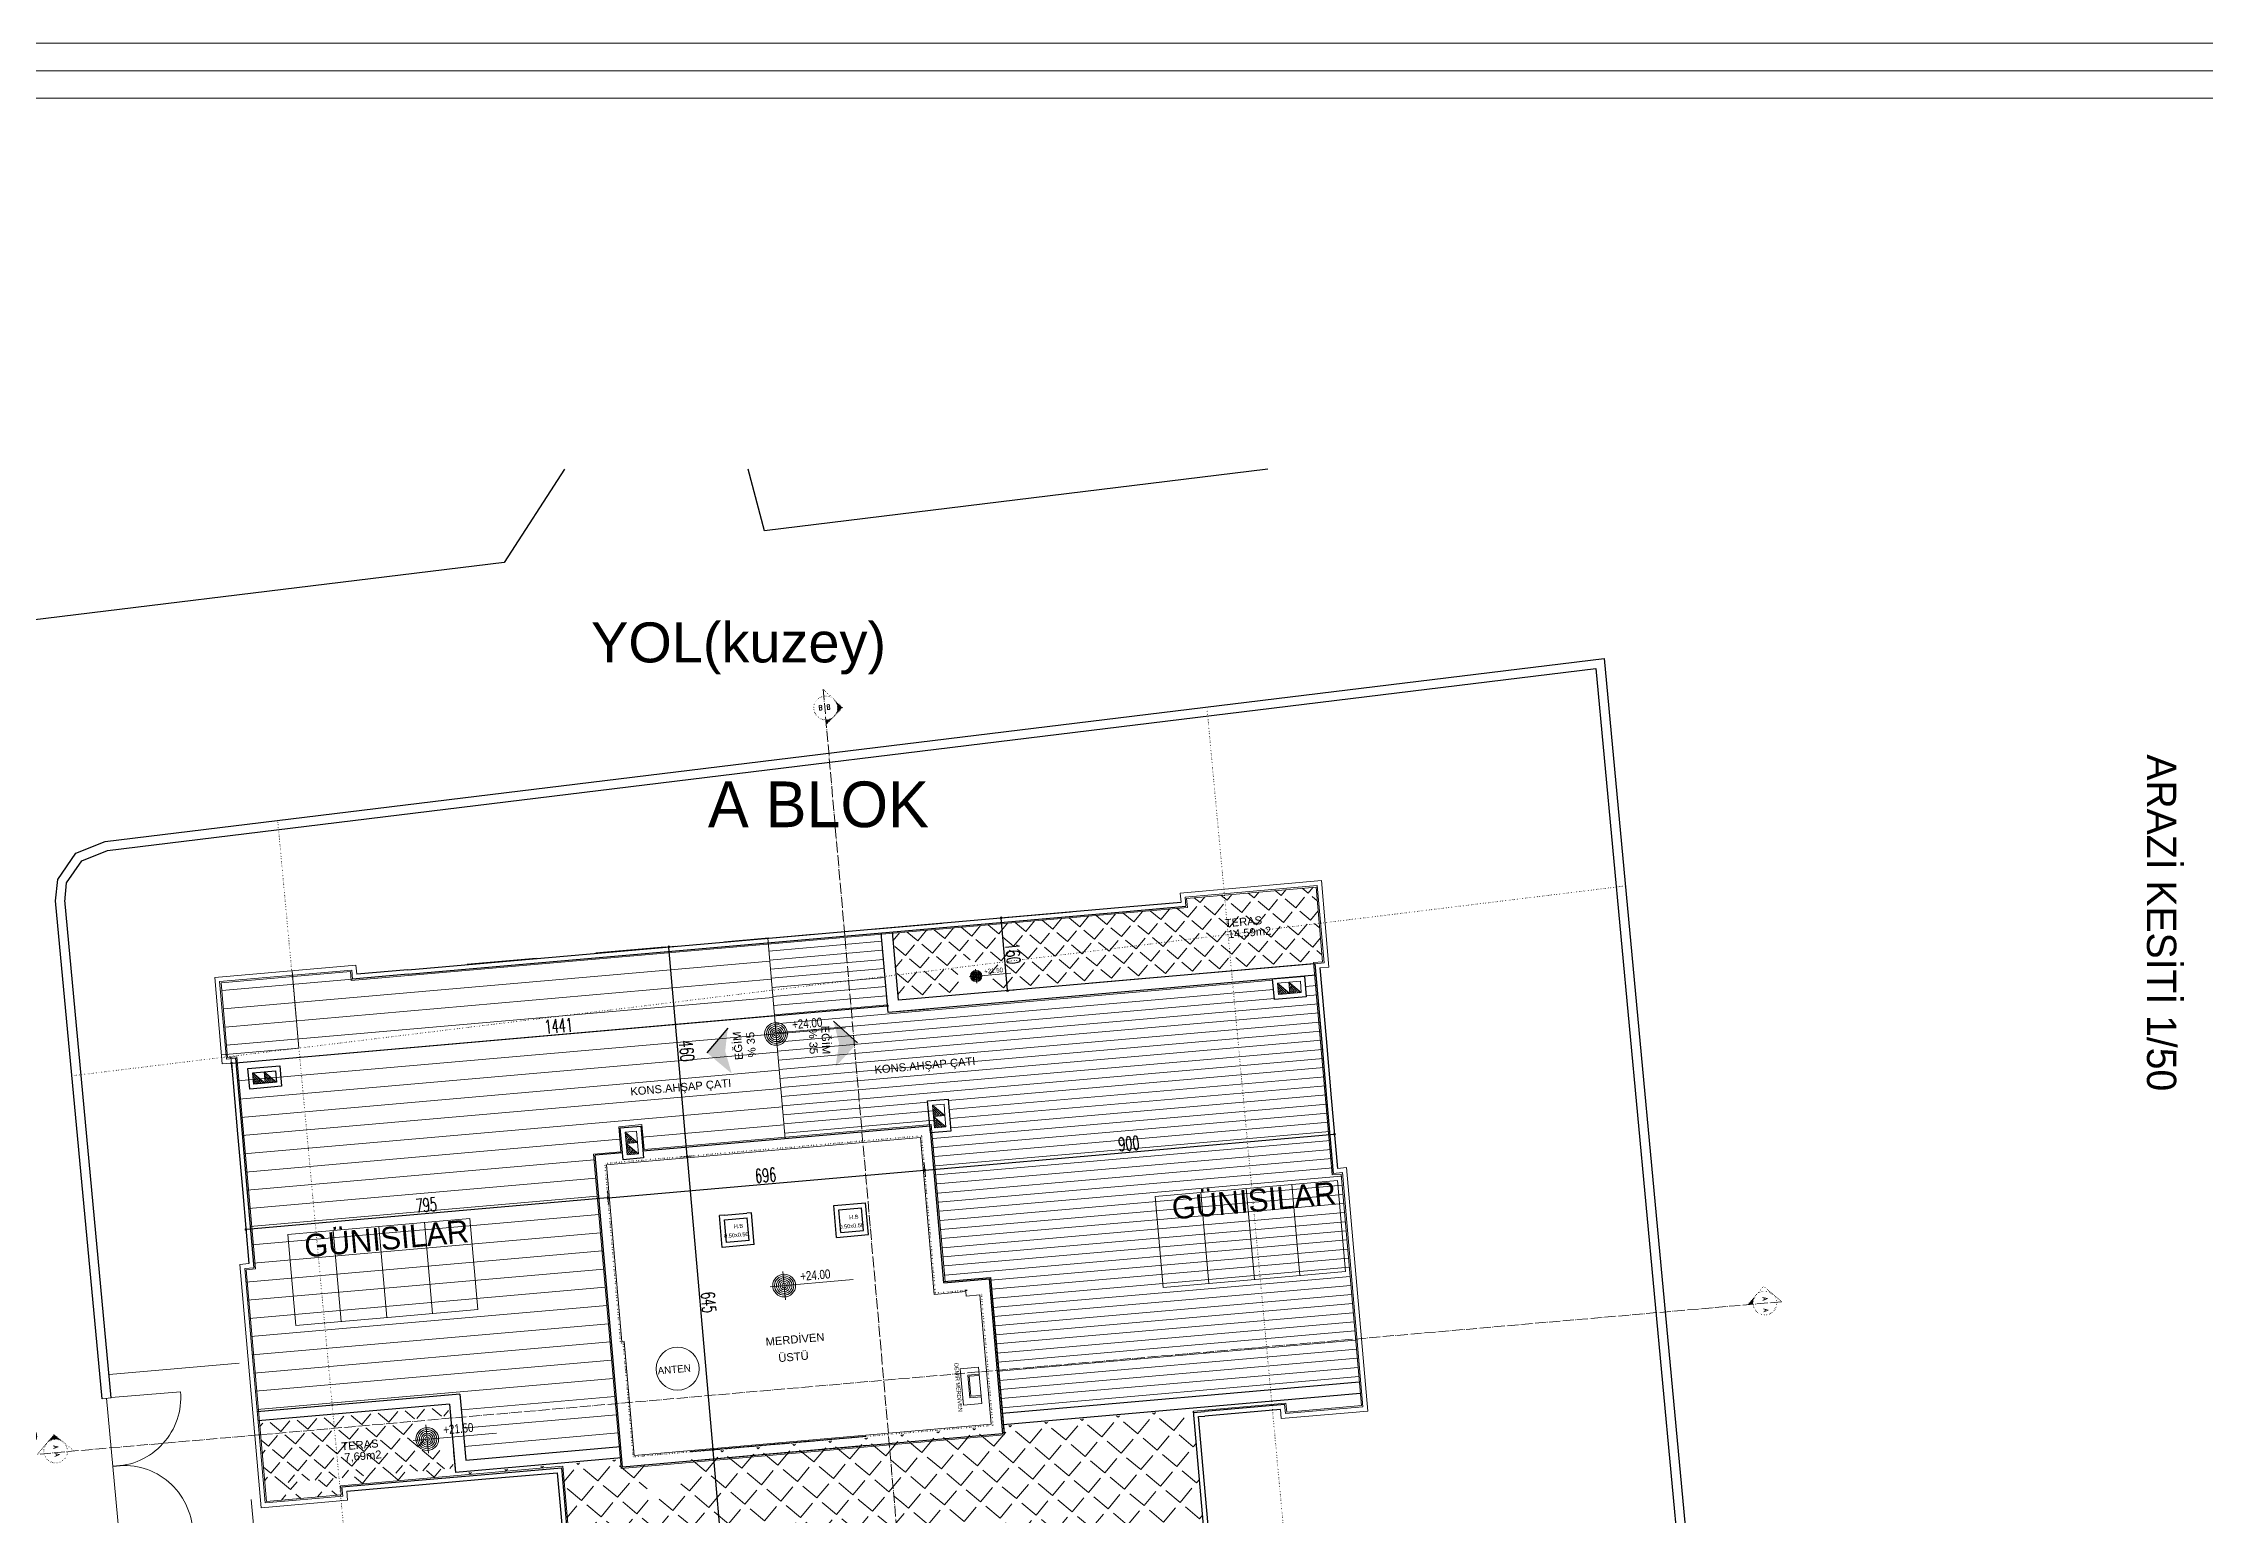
# Model space of a CAD drawing. Header units: millimetres. Extents: x -16104 to 67872, y -88009 to 12107.
# Drawn here: x 1791 to 2974, y 11302 to 12107 of the extents above; entities that cross this region are included whole.
import ezdxf
from ezdxf.enums import TextEntityAlignment as Align

# ---------------------------------------------------------------- set-up
doc = ezdxf.new("R2010")
doc.units = ezdxf.units.MM
doc.linetypes.add('ACAD_ISO04W100', pattern=[30, 24, -3, 0, -3])
doc.linetypes.add('ACAD_ISO07W100', pattern=[3, 0, -3])
doc.layers.get('0').update_dxf_attribs({"color": 241})
for name, color, linetype, lineweight in [('AKS', 1, 'ACAD_ISO07W100', 5), ('baca', 46, 'Continuous', 5), ('balkon', 6, 'Continuous', 5), ('c05', 32, 'Continuous', 13), ('duvar', 123, 'Continuous', 25), ('emsal&kolon', 1, 'Continuous', 5), ('FRAME 050', 6, 'Continuous', 25), ('KOTLAR', 5, 'Continuous', 20), ('merdiven', 4, 'Continuous', 25), ('NOKTA', 232, 'Continuous', 0), ('OLCU', 54, 'Continuous', 13), ('pencere', 5, 'Continuous', 5), ('ROL_CEPHE', 1, 'Continuous', 0), ('SIVA', 30, 'Continuous', 5), ('SıVA', 40, 'Continuous', 9), ('TARAMA', 8, 'Continuous', 15), ('YAZI', 22, 'Continuous', 18), ('ÖLÇÜ', 252, 'Continuous', 20)]:
    doc.layers.add(name, color=color, linetype=linetype, lineweight=lineweight)
doc.layers.add('arsa', color=7, linetype='Continuous', lineweight=5, true_color=0xb3914f)
doc.styles.add('DIM', font='Txttw.shx', dxfattribs={"width": 0.6})
doc.styles.add('DIMENSIONS', font='simplex', dxfattribs={"width": 0.8})
doc.styles.add('İSİM', font='arial.ttf', dxfattribs={"width": 0.7, "height": 50})
doc.styles.add('TSIMPLEX', font='tsimplex', dxfattribs={"width": 0.8})
doc.styles.add('ÖLÇÜ-50', font='comic.ttf', dxfattribs={"height": 12.5})
doc.dimstyles.new('50', dxfattribs={"dimscale": 0, "dimtxt": 30, "dimasz": 1, "dimexe": 0, "dimexo": 2, "dimgap": 4, "dimtad": 1, "dimdec": 0, "dimzin": 0, "dimdsep": 46, "dimtxsty": 'DIM', "dimblk1": 'DOT', "dimblk2": 'DOT', "dimsah": 1, "dimcen": 1.5, "dimdle": 3, "dimse1": 1, "dimse2": 1, "dimclrd": 256, "dimclre": 9, "dimclrt": 256, "dimadec": 0, "dimazin": 0, "dimtfac": 0.24, "dimtdec": 0, "dimtix": 1, "dimtmove": 2, "dimatfit": 3, "dimldrblk": 'DOT', "dimfxl": 0, "dimtolj": 1, "dimtzin": 15, "dimarcsym": 0})
pattern_1 = [(50, (-63239.755, 43736.7), (-4.8643822, 4.0817013), []), (50, (-63235.282, 43737.091), (-4.8643822, 4.0817013), [7.9375, -1.5875, 0, -1.5875])]
pattern_2 = [(50, (-63239.755, 43736.7), (-42.806563, 35.91897), [40.64, -15.24]), (140, (-63239.755, 43736.7), (-35.91897, -42.806563), [40.64, -15.24])]
pattern_3 = [(50, (-63239.755, 43736.7), (-32.104923, 26.93923), [30.48, -11.43]), (140, (-63239.755, 43736.7), (-26.93923, -32.104923), [30.48, -11.43])]

# ---------------------------------------------------------------- blocks, each defined once
blk = doc.blocks.new('Kot')
at = {"layer": 'KOTLAR'}
for p, q in [((-0.155, 0), (0.759, 0)), ((0, 0.155), (0, -0.155))]:
    blk.add_line(p, q, dxfattribs=at)
for radius in [0.125, 0.105, 0.085, 0.065, 0.045, 0.045, 0.025]:
    blk.add_circle((0, 0), radius, dxfattribs=at)
at = {"layer": 'YAZI', "style": 'TSIMPLEX', "width": 0.8}
blk.add_attdef('KOTH', (0.184, 0.035), '', height=0.1, dxfattribs=at)
blk = doc.blocks.new('DOT')
for p, q in [((-2, 0), (0, 0)), ((0, 15), (0, -15)), ((2, 0), (0, 0))]:
    blk.add_line(p, q)
blk.add_circle((0, 0), 2)
blk = doc.blocks.new('*D8366')
at = {"layer": 'Defpoints', "color": 0, "transparency": 16777216}
for p in [(-23065.4, 9256.1), (-23065.4, 9256.1), (-23025.3, 8797.5)]:
    blk.add_point(p, dxfattribs=at)
at = {"layer": 'OLCU', "lineweight": -2, "transparency": 16777216}
blk.add_line((-23025.4, 8798.5), (-23065.3, 9255.1), dxfattribs=at)
for p, rotation in [((-23065.4, 9256.1), 95.00000000002879), ((-23025.3, 8797.5), 275.0000000000288)]:
    blk.add_blockref('DOT', p, dxfattribs=dict(at, rotation=rotation))
at = {"layer": 'OLCU', "transparency": 16777216, "insert": (-23026.4, 9028.5), "char_height": 30, "attachment_point": 5, "rotation": 275, "style": 'DIM'}
blk.add_mtext('\\A1;460', dxfattribs=at)
blk = doc.blocks.new('*D8367')
at = {"layer": 'Defpoints', "color": 0, "transparency": 16777216}
for p in [(-23198.5, 8707.1), (-23990.4, 8637.8), (-23990.4, 8637.8)]:
    blk.add_point(p, dxfattribs=at)
at = {"layer": 'OLCU', "lineweight": -2, "transparency": 16777216}
blk.add_line((-23199.5, 8707), (-23989.5, 8637.8), dxfattribs=at)
for p, rotation in [((-23198.5, 8707.1), 5.000000000076161), ((-23990.4, 8637.8), 185.0000000000762)]:
    blk.add_blockref('DOT', p, dxfattribs=dict(at, rotation=rotation))
at = {"layer": 'OLCU', "transparency": 16777216, "insert": (-23596.1, 8691.3), "char_height": 30, "attachment_point": 5, "rotation": 5, "style": 'DIM'}
blk.add_mtext('\\A1;795', dxfattribs=at)
blk = doc.blocks.new('*D8368')
at = {"layer": 'Defpoints', "color": 0, "transparency": 16777216}
for p in [(-21609.5, 8846.1), (-21609.5, 8846.1), (-22505.6, 8767.7)]:
    blk.add_point(p, dxfattribs=at)
at = {"layer": 'OLCU', "lineweight": -2, "transparency": 16777216}
blk.add_line((-22504.6, 8767.8), (-21610.5, 8846), dxfattribs=at)
for p, rotation in [((-21609.5, 8846.1), 5.000000000076187), ((-22505.6, 8767.7), 185.0000000000762)]:
    blk.add_blockref('DOT', p, dxfattribs=dict(at, rotation=rotation))
at = {"layer": 'OLCU', "transparency": 16777216, "insert": (-22059.2, 8825.8), "char_height": 30, "attachment_point": 5, "rotation": 5, "style": 'DIM'}
blk.add_mtext('\\A1;900', dxfattribs=at)
blk = doc.blocks.new('*D8369')
at = {"layer": 'Defpoints', "color": 0, "transparency": 16777216}
for p in [(-22969.1, 8155.3), (-22878.1, 7114.8), (-22878.1, 7114.8)]:
    blk.add_point(p, dxfattribs=at)
at = {"layer": 'OLCU', "lineweight": -2, "transparency": 16777216}
blk.add_line((-22969, 8154.3), (-22878.1, 7115.8), dxfattribs=at)
for p, rotation in [((-22969.1, 8155.3), 95.00000000002879), ((-22878.1, 7114.8), 275.0000000000288)]:
    blk.add_blockref('DOT', p, dxfattribs=dict(at, rotation=rotation))
at = {"layer": 'OLCU', "transparency": 16777216, "insert": (-22904.7, 7636.7), "char_height": 30, "attachment_point": 5, "rotation": 275, "style": 'DIM'}
blk.add_mtext('\\A1;1045', dxfattribs=at)
blk = doc.blocks.new('*D8370')
at = {"layer": 'Defpoints', "color": 0, "transparency": 16777216}
for p in [(-22587.3, 9127.3), (-22587.3, 9127.3), (-24022.3, 9001.7)]:
    blk.add_point(p, dxfattribs=at)
at = {"layer": 'OLCU', "lineweight": -2, "transparency": 16777216}
blk.add_line((-24021.3, 9001.8), (-22588.3, 9127.2), dxfattribs=at)
for p, rotation in [((-22587.3, 9127.3), 5.000000000076187), ((-24022.3, 9001.7), 185.0000000000762)]:
    blk.add_blockref('DOT', p, dxfattribs=dict(at, rotation=rotation))
at = {"layer": 'OLCU', "transparency": 16777216, "insert": (-23306.4, 9083.4), "char_height": 30, "attachment_point": 5, "rotation": 5, "style": 'DIM'}
blk.add_mtext('\\A1;1441', dxfattribs=at)
blk = doc.blocks.new('*D8371')
at = {"layer": 'Defpoints', "color": 0, "transparency": 16777216}
for p in [(-22338.6, 9319.7), (-22338.6, 9319.7), (-22449.3, 9149.4)]:
    blk.add_point(p, dxfattribs=at)
at = {"layer": 'OLCU', "lineweight": -2, "transparency": 16777216}
blk.add_line((-22324.7, 9161.3), (-22338.5, 9318.7), dxfattribs=at)
for p, rotation in [((-22338.6, 9319.7), 95.00000000002879), ((-22324.7, 9160.3), 275.0000000000288)]:
    blk.add_blockref('DOT', p, dxfattribs=dict(at, rotation=rotation))
at = {"layer": 'OLCU', "transparency": 16777216, "insert": (-22312.7, 9241.7), "char_height": 30, "attachment_point": 5, "rotation": 275, "style": 'DIM'}
blk.add_mtext('\\A1;160', dxfattribs=at)
blk = doc.blocks.new('*D8372')
at = {"layer": 'Defpoints', "color": 0, "transparency": 16777216}
for p in [(-22505.6, 8767.7), (-22505.6, 8767.7), (-23198.5, 8707.1)]:
    blk.add_point(p, dxfattribs=at)
at = {"layer": 'OLCU', "lineweight": -2, "transparency": 16777216}
blk.add_line((-23197.5, 8707.1), (-22506.6, 8767.6), dxfattribs=at)
for p, rotation in [((-22505.6, 8767.7), 5.000000000076187), ((-23198.5, 8707.1), 185.0000000000762)]:
    blk.add_blockref('DOT', p, dxfattribs=dict(at, rotation=rotation))
at = {"layer": 'OLCU', "transparency": 16777216, "insert": (-22853.7, 8756.3), "char_height": 30, "attachment_point": 5, "rotation": 5, "style": 'DIM'}
blk.add_mtext('\\A1;696', dxfattribs=at)
blk = doc.blocks.new('*D8373')
at = {"layer": 'Defpoints', "color": 0, "transparency": 16777216}
for p in [(-23025.3, 8797.5), (-22969.1, 8155.3), (-22969.1, 8155.3)]:
    blk.add_point(p, dxfattribs=at)
at = {"layer": 'OLCU', "lineweight": -2, "transparency": 16777216}
blk.add_line((-23025.2, 8796.5), (-22969.2, 8156.3), dxfattribs=at)
for p, rotation in [((-23025.3, 8797.5), 95.00000000002879), ((-22969.1, 8155.3), 275.0000000000288)]:
    blk.add_blockref('DOT', p, dxfattribs=dict(at, rotation=rotation))
at = {"layer": 'OLCU', "transparency": 16777216, "insert": (-22978.3, 8478.1), "char_height": 30, "attachment_point": 5, "rotation": 275, "style": 'DIM'}
blk.add_mtext('\\A1;645', dxfattribs=at)
blk = doc.blocks.new('tyl')
at = {"layer": 'AKS'}
for points in [[(-22703.7, 9761.1), (-22685.8, 9779.9), (-22704.5, 9797.7, -0.198912), (-22696.5, 9779.6, -0.198912)], [(-22703.7, 9761.1), (-22685.8, 9779.9), (-22704.5, 9797.7, -0.198912), (-22696.5, 9779.6, -0.198912)], [(-22721.5, 9742.3), (-22703.7, 9761.1, -0.198912), (-22721.8, 9753.1)], [(-22721.5, 9742.3), (-22703.7, 9761.1, -0.198912), (-22721.8, 9753.1)], [(-20704.5, 8473.8), (-20687.7, 8493.5, 0.198912), (-20693.8, 8474.6)], [(-20704.5, 8473.8), (-20687.7, 8493.5, 0.198912), (-20693.8, 8474.6)], [(-24390.1, 8172.5), (-24409.9, 8189.2), (-24426.6, 8169.3, -0.198912), (-24409, 8178.5, -0.198912)], [(-24390.1, 8172.5), (-24409.9, 8189.2), (-24426.6, 8169.3, -0.198912), (-24409, 8178.5, -0.198912)]]:
    blk.add_hatch(color=1, dxfattribs=at).paths.add_polyline_path(points)
at = {"layer": 'FRAME 050'}
h = blk.add_hatch(dxfattribs=at)
h.set_pattern_fill('ANGLE', color=256, scale=0.1, angle=83.5421, style=0)
h.set_pattern_definition([(272.390295, (-27218.43095, 2348.5021), (-0.69789224, -0.02913193), [0.508, -0.1905]), (182.390295, (-27218.43095, 2348.5021), (-0.02913193, 0.69789224), [0.508, -0.1905])])
h.paths.add_polyline_path([(-22705, 9093.9), (-22653, 9046), (-22692.9, 9044.3)])
h.paths.add_polyline_path([(-22692.9, 9044.3), (-22653, 9046), (-22700.9, 8994)])
h = blk.add_hatch(dxfattribs=at)
h.set_pattern_fill('ANGLE', color=256, scale=0.1, angle=95, style=0)
h.set_pattern_definition([(275, (-17592.97995, 2969.7519), (0.695841997, 0.060878286), [0.508, -0.1905]), (5, (-17592.97995, 2969.7519), (-0.060878286, 0.695841997), [0.508, -0.1905])])
h.paths.add_polyline_path([(-22936.5, 9078.5), (-22982, 9024.4), (-22942.1, 9027.9)])
h.paths.add_polyline_path([(-22942.1, 9027.9), (-22982, 9024.4), (-22927.8, 8978.9)])
at = {"layer": 'ÖLÇÜ'}
h = blk.add_hatch(dxfattribs=at)
h.set_pattern_fill('ANGLE,_O', color=256, scale=6, angle=50)
h.set_pattern_definition(pattern_3)
h.paths.add_polyline_path([(-22462.1, 9295.8), (-22449.3, 9149.4), (-22429.3, 9151.2), (-22436.2, 9230.8, -0.414214), (-22349.6, 9158.1), (-22269.9, 9165.1), (-22140.4, 9176.4), (-21655.2, 9218.9), (-21655.5, 9221.9), (-21635.5, 9223.6), (-21649.8, 9387), (-21932.8, 9362.2), (-21931, 9342.3)])
h.paths.add_polyline_path([(-22462.1, 9295.8), (-22576.1, 9285.9), (-22563.2, 9139.4), (-22499, 9145.1), (-22449.3, 9149.4)])
h.paths.add_polyline_path([(-22131.3, 9269), (-22070.2, 9274.3), (-22066.3, 9229.5), (-22127.4, 9224.1)], flags=24)
h.paths.add_polyline_path([(-22163.7, 9139.7), (-22167.6, 9183.7), (-22122.8, 9187.6), (-22118.9, 9143.6)], flags=9)
h.paths.add_polyline_path([(-22017.2, 9152.5), (-22021.1, 9196.5), (-21976.2, 9200.4), (-21972.4, 9156.4)], flags=9)
h.paths.add_polyline_path([(-21848, 9296.6), (-21748.5, 9305.3), (-21745.9, 9275.7), (-21845.4, 9267)], flags=24)
h.paths.add_polyline_path([(-21852.7, 9320.9), (-21764.7, 9328.7), (-21762.3, 9301.9), (-21850.4, 9294.2)], flags=24)
h.paths.add_polyline_path([(-22520.8, 9145.1), (-22441.1, 9153.6), (-22443, 9171.3), (-22522.7, 9162.7)], flags=9)
h.paths.add_polyline_path([(-22262.3, 9167), (-22172.3, 9176.7), (-22174.2, 9194.3), (-22264.2, 9184.6)], flags=24)
h.paths.add_polyline_path([(-22605.6, 9227.5), (-22561.7, 9231.3), (-22557.8, 9186.5), (-22601.7, 9182.6)], flags=9)
h.paths.add_polyline_path([(-22544.8, 9192.3), (-22549.8, 9249.9), (-22505, 9253.9), (-22500, 9196.2)], flags=24)
h.paths.add_polyline_path([(-22537.3, 9107), (-22541.2, 9151), (-22496.3, 9154.9), (-22492.5, 9110.9)], flags=9)
h = blk.add_hatch(dxfattribs=at)
h.set_pattern_fill('ANSI35,_O', color=256, angle=5)
h.set_pattern_definition(pattern_1)
h.paths.add_polyline_path([(-21733.8, 9176.9), (-21731.7, 9152), (-21706.8, 9154.1)])
h.paths.add_polyline_path([(-21708.9, 9179), (-21706.8, 9154.1), (-21681.9, 9156.3)])
h = blk.add_hatch(dxfattribs=at)
h.set_pattern_fill('ANSI35,_O', color=256, angle=5)
h.set_pattern_definition(pattern_1)
h.paths.add_polyline_path([(-23975.3, 8980.8), (-23973.1, 8955.9), (-23948.2, 8958)])
h.paths.add_polyline_path([(-23950.4, 8982.9), (-23948.2, 8958), (-23923.3, 8960.2)])
h = blk.add_hatch(dxfattribs=at)
h.set_pattern_fill('ANSI35,_O', color=256, angle=5)
h.set_pattern_definition(pattern_1)
h.paths.add_polyline_path([(-22488.4, 8909.8), (-22486.3, 8884.9), (-22461.4, 8887)])
h.paths.add_polyline_path([(-22486.3, 8884.9), (-22484.1, 8860), (-22459.2, 8862.1)])
h = blk.add_hatch(dxfattribs=at)
h.set_pattern_fill('ANSI35,_O', color=256, angle=5)
h.set_pattern_definition(pattern_1)
h.paths.add_polyline_path([(-23160.9, 8850.9), (-23158.7, 8826), (-23133.8, 8828.2)])
h = blk.add_hatch(dxfattribs=at)
h.set_pattern_fill('ANSI35,_O', color=256, angle=5)
h.set_pattern_definition(pattern_1)
h.paths.add_polyline_path([(-23158.7, 8826), (-23156.5, 8801.1), (-23131.6, 8803.3)])
h = blk.add_hatch(dxfattribs=at)
h.set_pattern_fill('ANGLE,_O', color=256, scale=6, angle=50)
h.set_pattern_definition(pattern_3)
h.paths.add_polyline_path([(-23548.4, 8255.2), (-23960.8, 8219.1), (-23956.4, 8168.6), (-23616.5, 8198.4, -0.081875), (-23623, 8223.6), (-23546.2, 8230.3)])
h.paths.add_polyline_path([(-23539.3, 8150.7, -0.311122), (-23616.5, 8198.4), (-23956.4, 8168.6), (-23948.6, 8079.7), (-23536.2, 8115.7)])
h.paths.add_polyline_path([(-23859.7, 8215.9), (-23863.5, 8259.8), (-23818.7, 8263.7), (-23814.9, 8219.8)], flags=9)
h.paths.add_polyline_path([(-23849.9, 8104.4), (-23855, 8162.1), (-23810.1, 8166), (-23805.1, 8108.3)], flags=24)
h.paths.add_polyline_path([(-23780.7, 8151.7), (-23693.2, 8159.4), (-23690.6, 8129.7), (-23778.2, 8122)], flags=24)
h.paths.add_polyline_path([(-23785.5, 8176), (-23697.4, 8183.7), (-23695, 8157), (-23783.1, 8149.3)], flags=24)
h = blk.add_hatch(dxfattribs=at)
h.set_pattern_fill('ANGLE,_O', color=256, scale=8, angle=50)
h.set_pattern_definition(pattern_2)
h.paths.add_polyline_path([(-21916.8, 8227.3), (-21966.6, 8222.9), (-21968.1, 8239.9), (-22366.6, 8205), (-22277, 7180.4), (-22222.1, 7185.2), (-22220.4, 7165.3), (-22091.9, 7176.5), (-22114, 7429.6), (-22133.9, 7427.8), (-22179.5, 7949.2), (-22176.6, 7949.4), (-21894.6, 7974.1)])
h.paths.add_polyline_path([(-23133.7, 8137.9), (-23535.1, 8102.8), (-23536.2, 8115.7), (-23948.6, 8079.7), (-23945.4, 8042.8), (-23782, 8057.1), (-23783.8, 8077), (-23297.6, 8119.5), (-23220.9, 7242.4), (-23240.8, 7240.6), (-23226.5, 7077.3), (-23063.2, 7091.6), (-23064.9, 7111.5), (-23044, 7113.3)])
h.paths.add_polyline_path([(-22840.2, 8163.6), (-23019.1, 8147.9, -0.405453), (-23110.2, 8042.6), (-23118.7, 8139.2), (-23133.7, 8137.9), (-23044, 7113.3), (-22750.6, 7139)])
h.paths.add_polyline_path([(-22366.6, 8205), (-22564.9, 8187.7), (-22475.2, 7163.1), (-22277, 7180.4)])
h.paths.add_polyline_path([(-22659.9, 8179.3), (-22840.2, 8163.6), (-22750.6, 7139), (-22570.3, 7154.8)])
h.paths.add_polyline_path([(-22681.4, 7237.4), (-22636.6, 7241.3), (-22630.5, 7171.6), (-22675.3, 7167.7)], flags=16)
h.paths.add_polyline_path([(-22670.6, 7228.3), (-22645.7, 7230.5), (-22643.5, 7205.6), (-22641.3, 7180.7), (-22666.2, 7178.5), (-22668.4, 7203.4)], flags=0)
h.paths.add_polyline_path([(-22785.2, 7734.7), (-22789.1, 7779.6), (-22719.3, 7785.7), (-22715.4, 7740.8)], flags=16)
h.paths.add_polyline_path([(-22776.1, 7745.6), (-22778.2, 7770.5), (-22753.3, 7772.7), (-22728.4, 7774.8), (-22726.3, 7749.9), (-22751.2, 7747.8)], flags=0)
h.paths.add_polyline_path([(-22078.7, 8217.3), (-22017.6, 8222.7), (-22013.7, 8177.9), (-22074.8, 8172.5)], flags=24)
h.paths.add_polyline_path([(-22069.3, 8060.2), (-22074.7, 8122.1), (-22029.9, 8126), (-22024.5, 8064.1)], flags=24)
h.paths.add_polyline_path([(-22316, 8193.3), (-22226, 8203), (-22227.9, 8220.6), (-22317.9, 8211)], flags=9)
h.paths.add_polyline_path([(-23252.4, 8111.4), (-23162.4, 8121), (-23164.3, 8138.7), (-23254.3, 8129)], flags=24)
h.paths.add_polyline_path([(-23140.4, 8128.2), (-23144.3, 8172.2), (-23099.4, 8176.1), (-23095.6, 8132.1)], flags=9)
h.paths.add_polyline_path([(-23009.4, 8139.7), (-23013.2, 8183.6), (-22968.4, 8187.6), (-22964.6, 8143.6)], flags=9)
h.paths.add_polyline_path([(-22961.7, 7594.1), (-22968.2, 7668.8), (-22923.4, 7672.7), (-22916.8, 7598)], flags=24)
h.paths.add_polyline_path([(-22456.9, 8187.2), (-22460.8, 8231.2), (-22415.9, 8235.1), (-22412.1, 8191.1)], flags=9)
h.paths.add_polyline_path([(-22785.1, 8155.5), (-22713.8, 8161.8), (-22709.9, 8116.9), (-22781.2, 8110.7)], flags=24)
h.paths.add_polyline_path([(-22761.5, 7642), (-22648.4, 7651.8), (-22645.8, 7622.2), (-22758.9, 7612.3)], flags=24)
h.paths.add_polyline_path([(-22766.2, 7666.3), (-22678.1, 7674), (-22675.8, 7647.2), (-22763.9, 7639.5)], flags=24)
h = blk.add_hatch(dxfattribs=at)
h.set_pattern_fill('ANGLE,_O', color=256, scale=8, angle=50)
h.set_pattern_definition(pattern_2)
h.paths.add_polyline_path([(-22564.9, 8187.7), (-22659.9, 8179.3), (-22570.3, 7154.8), (-22475.2, 7163.1)])
at = {"layer": 'AKS', "color": 1, "linetype": 'ACAD_ISO04W100'}
for p, q in [((-22727.7, 9820), (-22488.6, 7086.6)), ((-20631.4, 8479.6), (-24446, 8145.9))]:
    blk.add_line(p, q, dxfattribs=at)
at = {"layer": 'AKS', "color": 1, "linetype": 'ACAD_ISO07W100'}
for p, q in [((-22685.8, 9779.9), (-22727.7, 9820)), ((-20670.9, 8513.2), (-20704.5, 8473.8)), ((-20631.4, 8479.6), (-20670.9, 8513.2)), ((-24446, 8145.9), (-24409.9, 8189.2)), ((-24367, 8153.2), (-24406.7, 8186.5))]:
    blk.add_line(p, q, dxfattribs=at)
at = {"layer": 'AKS', "color": 1}
for p, q in [((-22721.5, 9742.3), (-22685.8, 9779.9)), ((-22685.8, 9779.9), (-22721.5, 9742.3)), ((-22721.5, 9742.3), (-22685.8, 9779.9)), ((-22685.8, 9779.9), (-22721.5, 9742.3))]:
    blk.add_line(p, q, dxfattribs=at)
at = {"layer": 'AKS', "color": 1, "linetype": 'ACAD_ISO07W100'}
for centre in [(-22722.4, 9779), (-20668, 8476.7), (-24406.7, 8152.7)]:
    blk.add_circle(centre, 25.9, dxfattribs=at)
at = {"layer": 'baca'}
for points in [[(-21733.8, 9176.9), (-21708.9, 9179), (-21706.8, 9154.1), (-21731.7, 9152), (-21733.8, 9176.9), (-21706.8, 9154.1)], [(-21708.9, 9179), (-21684, 9181.2), (-21681.9, 9156.3), (-21706.8, 9154.1), (-21708.9, 9179), (-21681.9, 9156.3)], [(-23975.3, 8980.8), (-23950.4, 8982.9), (-23948.2, 8958), (-23973.1, 8955.9), (-23975.3, 8980.8), (-23948.2, 8958)], [(-23950.4, 8982.9), (-23925.5, 8985.1), (-23923.3, 8960.2), (-23948.2, 8958), (-23950.4, 8982.9), (-23923.3, 8960.2)], [(-22488.4, 8909.8), (-22463.5, 8911.9), (-22461.4, 8887), (-22486.3, 8884.9), (-22488.4, 8909.8), (-22461.4, 8887)], [(-23160.9, 8850.9), (-23136, 8853.1), (-23133.8, 8828.2), (-23158.7, 8826), (-23160.9, 8850.9), (-23133.8, 8828.2)], [(-22486.3, 8884.9), (-22461.4, 8887), (-22459.2, 8862.1), (-22484.1, 8860), (-22486.3, 8884.9), (-22459.2, 8862.1)], [(-23158.7, 8826), (-23133.8, 8828.2), (-23131.6, 8803.3), (-23156.5, 8801.1), (-23158.7, 8826), (-23131.6, 8803.3)]]:
    blk.add_lwpolyline(points, dxfattribs=at)
at = {"layer": 'balkon'}
for p, q in [((-21946.8, 9374), (-21638, 9401.1)), ((-21945.1, 9354.1), (-21946.8, 9374)), ((-21936, 9365), (-21647.1, 9390.2)), ((-21632.3, 9220.9), (-21647.1, 9390.2)), ((-21621.5, 9211.8), (-21638, 9401.1)), ((-21934.3, 9345), (-21936, 9365)), ((-23750, 9216.3), (-24058.8, 9189.3)), ((-24042.2, 9000), (-24058.8, 9189.3)), ((-23759, 9205.5), (-24047.9, 9180.2)), ((-24033.1, 9010.8), (-24047.9, 9180.2)), ((-23874.6, 9034.7), (-23889.4, 9204.1)), ((-23757.3, 9185.5), (-23759, 9205.5)), ((-23748.2, 9196.4), (-23750, 9216.3)), ((-21652.2, 9219.1), (-21632.3, 9220.9)), ((-21641.4, 9210), (-21621.5, 9211.8)), ((-23874.6, 9034.7), (-24044, 9019.9)), ((-24022.3, 9001.7), (-24042.2, 9000)), ((-24013.2, 9012.6), (-24033.1, 9010.8)), ((-21612.1, 8760.6), (-21592.2, 8762.3)), ((-21603, 8771.4), (-21583.1, 8773.1)), ((-21592.2, 8762.3), (-21547.3, 8249.6)), ((-21583.1, 8773.1), (-21536.5, 8240.5)), ((-23983.9, 8563.1), (-24003.8, 8561.4)), ((-24003.8, 8561.4), (-23957.2, 8028.7)), ((-23973.1, 8554), (-23993, 8552.3)), ((-23993, 8552.3), (-23948.2, 8039.5)), ((-21727.5, 8243.9), (-21725.8, 8223.9)), ((-21725.8, 8223.9), (-21536.5, 8240.5)), ((-21718.4, 8254.7), (-21716.7, 8234.8)), ((-21716.7, 8234.8), (-21547.3, 8249.6)), ((-23768, 8045.3), (-23957.2, 8028.7)), ((-23778.8, 8054.4), (-23948.2, 8039.5)), ((-23780.5, 8074.3), (-23778.8, 8054.4)), ((-23769.7, 8065.2), (-23768, 8045.3))]:
    blk.add_line(p, q, dxfattribs=at)
at = {"layer": 'duvar'}
for p, q in [((-24298, 9486.7), (-21019.6, 9887.6)), ((-21019.6, 9887.6), (-20170.3, 779.1)), ((-24293, 9467.2), (-21037.6, 9865.2)), ((-21037.6, 9865.2), (-20192.1, 797.5)), ((-24402, 9403.3), (-24362.7, 9460.9)), ((-24402, 9403.3), (-24362.7, 9460.9)), ((-24362.7, 9460.9), (-24298, 9486.7)), ((-24362.7, 9460.9), (-24298, 9486.7)), ((-24349.6, 9444.6), (-24293, 9467.2)), ((-24382.6, 9396.2), (-24349.6, 9444.6)), ((-24406.8, 9356.7), (-24402, 9403.3)), ((-24386.9, 9354.6), (-24382.6, 9396.2)), ((-24305.2, 8267.5), (-24406.8, 9356.7)), ((-24285.3, 8269.4), (-24386.9, 9358.5)), ((-23636.1, 9206.2), (-22057.2, 9344.3)), ((-23635.3, 9196.2), (-22056.3, 9334.4)), ((-23635.3, 9196.2), (-22056.3, 9334.4)), ((-22338.6, 9319.7), (-22186.7, 9333)), ((-22057.2, 9344.3), (-21945.1, 9354.1)), ((-22056.3, 9334.4), (-21934.3, 9345)), ((-22846.7, 9275.2), (-22943.8, 9266.7)), ((-22846.7, 9275.2), (-22749.5, 9283.7)), ((-22620, 9295.1), (-22468.1, 9308.4)), ((-22586, 9112.3), (-22601.2, 9286.7)), ((-22563.2, 9139.4), (-22576.3, 9288.9)), ((-23354.7, 9230.8), (-23506.6, 9217.5)), ((-23073.3, 9255.4), (-23225.2, 9242.1)), ((-23635.3, 9196.2), (-23757.3, 9185.5)), ((-23636.1, 9206.2), (-23748.2, 9196.4)), ((-21655.2, 9218.9), (-22563.2, 9139.4)), ((-21650, 9194.2), (-22561.1, 9114.5)), ((-21652.2, 9219.1), (-22140.4, 9176.4)), ((-21652.2, 9219.1), (-21637.8, 9054.6)), ((-21641.4, 9210), (-21627.9, 9055.5)), ((-22496.8, 9120.1), (-22586, 9112.3)), ((-21637.8, 9054.6), (-21626.5, 8925.1)), ((-21627.9, 9055.5), (-21616.5, 8926)), ((-24022.3, 9001.7), (-24008.8, 8847.2)), ((-24013.2, 9012.6), (-23998.8, 8848)), ((-21626.5, 8925.1), (-21612.1, 8760.6)), ((-21616.5, 8926), (-21603, 8771.4)), ((-24008.8, 8847.2), (-23997.4, 8717.7)), ((-23998.8, 8848), (-23987.5, 8718.5)), ((-22494, 8864.1), (-23122.1, 8809.2)), ((-22463.9, 8520.7), (-22494, 8864.1)), ((-23166.9, 8805.2), (-23226.7, 8800)), ((-23167, 8117.9), (-23226.7, 8800)), ((-23997.4, 8717.7), (-23983.9, 8563.1)), ((-23987.5, 8718.5), (-23973.1, 8554)), ((-22944.7, 8669.1), (-22954.7, 8668.2)), ((-22948.6, 8598.5), (-22954.7, 8668.2)), ((-22944.7, 8669.1), (-22894.9, 8673.4)), ((-22943.8, 8659.1), (-22894, 8663.5)), ((-22939.5, 8609.3), (-22943.8, 8659.1)), ((-22884.9, 8674.3), (-22894.9, 8673.4)), ((-22889.7, 8613.7), (-22894, 8663.5)), ((-22878.8, 8604.6), (-22884.9, 8674.3)), ((-22704.6, 8690.1), (-22634.9, 8696.2)), ((-22698.5, 8620.4), (-22704.6, 8690.1)), ((-22693.8, 8681), (-22644, 8685.4)), ((-22689.4, 8631.2), (-22693.8, 8681)), ((-22639.6, 8635.5), (-22644, 8685.4)), ((-22628.8, 8626.5), (-22634.9, 8696.2)), ((-22889.7, 8613.7), (-22939.5, 8609.3)), ((-22698.5, 8620.4), (-22628.8, 8626.5)), ((-22689.4, 8631.2), (-22639.6, 8635.5)), ((-22878.8, 8604.6), (-22948.6, 8598.5)), ((-22464.2, 8523.7), (-22362.1, 8532.7)), ((-22463.9, 8520.7), (-22364.8, 8529.4)), ((-22364.8, 8529.4), (-22335.2, 8190.7)), ((-22362.1, 8532.7), (-22332.2, 8191)), ((-22417.9, 8504.7), (-22412.9, 8505.1)), ((-22336.1, 8235.8), (-21555.1, 8304.1)), ((-22333.9, 8210.9), (-21552.9, 8279.2)), ((-21894.6, 7974.1), (-21917.9, 8240.3)), ((-21917.7, 8237.3), (-21893.7, 8239.4)), ((-21718.4, 8254.7), (-21893.7, 8239.4)), ((-21727.5, 8243.9), (-21892.9, 8229.4)), ((-22633.8, 8184.6), (-23019.3, 8150.9)), ((-22335.2, 8190.7), (-23017.6, 8131)), ((-22633.8, 8184.6), (-22673.6, 8181.2)), ((-21906.8, 8228.2), (-21892.9, 8229.4)), ((-21883.8, 7965), (-21906.8, 8228.2)), ((-22746.6, 8154.7), (-23167, 8117.9)), ((-22632.1, 8164.7), (-23017.6, 8131)), ((-23780.5, 8074.3), (-23605.2, 8089.6)), ((-23605.2, 8089.6), (-23475.7, 8101)), ((-23604.3, 8079.7), (-23474.8, 8091)), ((-23475.7, 8101), (-23300.4, 8116.3)), ((-23474.8, 8091), (-23309.5, 8105.5)), ((-23309.5, 8105.5), (-23303.8, 8040.7)), ((-23300.4, 8116.3), (-23293.8, 8041.6)), ((-23769.7, 8065.2), (-23604.3, 8079.7)), ((-23293.8, 8041.6), (-23241.1, 7439.1)), ((-23303.8, 8040.7), (-23251.1, 7438.3))]:
    blk.add_line(p, q, dxfattribs=at)
at = {"layer": 'duvar', "linetype": 'ACAD_ISO07W100'}
for p, q in [((-22512.2, 8842.4), (-23205, 8781.8)), ((-22482.1, 8499.1), (-22512.2, 8842.4)), ((-23175, 8438.4), (-23205, 8781.8)), ((-22482.1, 8499.1), (-22412.9, 8505.1)), ((-22382.1, 8497.8), (-22356.9, 8208.9)), ((-23170.6, 8388.6), (-23175, 8438.4)), ((-23165.6, 8389.1), (-23170.6, 8388.6)), ((-23165.6, 8389.1), (-23143.8, 8140)), ((-22356.9, 8208.9), (-23019.3, 8150.9)), ((-22748.4, 8174.6), (-23143.8, 8140)), ((-23118.9, 8142.2), (-23126.9, 8141.5))]:
    blk.add_line(p, q, dxfattribs=at)
at = {"layer": 'duvar'}
for points in [[(-23293.5, 10301.3), (-23425.6, 10097.1), (-24750.9, 9935.1), (-24857.4, 10174.4), (-24857, 10301.3)], [(-21755.5, 10301.3), (-22856.2, 10166.7), (-22891.9, 10301.3)], [(-23975.3, 8980.8), (-23925.5, 8985.1), (-23923.3, 8960.2), (-23973.1, 8955.9), (-23975.3, 8980.8)]]:
    blk.add_lwpolyline(points, dxfattribs=at)
for points in [[(-21744.7, 9185.9), (-21674.9, 9192.1), (-21671, 9147.2), (-21740.8, 9141.1)], [(-23986.1, 8989.8), (-23916.4, 8995.9), (-23912.5, 8951.1), (-23982.2, 8945)], [(-22493.2, 8849.1), (-22499.3, 8918.9), (-22454.4, 8922.8), (-22448.3, 8853)], [(-23165.6, 8790.3), (-23171.7, 8860), (-23126.9, 8863.9), (-23120.8, 8794.2)]]:
    blk.add_lwpolyline(points, close=True, dxfattribs=at)
at = {"layer": 'FRAME 050'}
for p, q in [((-22705, 9093.9), (-22653, 9046)), ((-22936.5, 9078.5), (-22982, 9024.4))]:
    blk.add_line(p, q, dxfattribs=at)
at = {"layer": 'merdiven'}
for p, q in [((-23522.3, 8277.6), (-23965.6, 8238.8)), ((-23545.4, 8255.5), (-23963.8, 8218.9)), ((-23545.4, 8255.5), (-23532.4, 8106)), ((-23522.3, 8277.6), (-23509.6, 8133.1)), ((-23536.3, 8150.9), (-23532.4, 8106)), ((-23168.8, 8137.8), (-23532.4, 8106)), ((-23509.6, 8133.1), (-23170.9, 8162.7))]:
    blk.add_line(p, q, dxfattribs=at)
at = {"layer": 'NOKTA', "linetype": 'ACAD_ISO07W100'}
for p, q in [((-21888.5, 9781.3), (-21538.3, 6025.5)), ((-23548.4, 5536.4), (-23921, 9532.8)), ((-24371.1, 8974), (-20973.2, 9389.5))]:
    blk.add_line(p, q, dxfattribs=at)
at = {"layer": 'OLCU'}
blk.add_line((-23474.8, 8091), (-23474.8, 8091), dxfattribs=at)
at = {"layer": 'pencere'}
for p, q in [((-21603, 8745.1), (-22001.4, 8709.9)), ((-22001.4, 8710.1), (-21983.9, 8510.9)), ((-21901.8, 8718.9), (-21884.2, 8519.7)), ((-21802.2, 8727.7), (-21784.6, 8528.5)), ((-21702.6, 8736.5), (-21685, 8537.3)), ((-21603, 8745.1), (-21585.4, 8545.8)), ((-23500.6, 8662), (-23899, 8626.8)), ((-23500.6, 8662), (-23483, 8462.8)), ((-23899, 8627), (-23881.4, 8427.8)), ((-23799.4, 8635.8), (-23781.8, 8436.6)), ((-23699.8, 8644.6), (-23682.2, 8445.4)), ((-23600.2, 8653.4), (-23582.6, 8454.2)), ((-21757.9, 8530.6), (-21983.9, 8510.9)), ((-21585.4, 8545.8), (-21757.9, 8530.6)), ((-23655.5, 8447.6), (-23881.4, 8427.8)), ((-23483, 8462.8), (-23655.5, 8447.6))]:
    blk.add_line(p, q, dxfattribs=at)
at = {"layer": 'ROL_CEPHE'}
for p, q in [((-22844.8, 9225.2), (-24039.7, 9120.7)), ((-22846.7, 9247.1), (-22599.7, 9268.7)), ((-22845, 9227.2), (-22597.9, 9248.8)), ((-22843.2, 9207.3), (-22596.2, 9228.9)), ((-23757.3, 9185.5), (-24043.2, 9160.5)), ((-22841.3, 9185.4), (-24036.2, 9080.8)), ((-22841.5, 9187.4), (-22594.4, 9209)), ((-22839.7, 9167.4), (-22592.7, 9189.1)), ((-22832.8, 9087.7), (-21744.4, 9183)), ((-22837.8, 9145.5), (-24032.8, 9041)), ((-22838, 9147.5), (-22590.9, 9169.1)), ((-22836.2, 9127.6), (-22589.2, 9149.2)), ((-22834.5, 9107.7), (-22587.4, 9129.3)), ((-22829.5, 9067.9), (-21742.7, 9163)), ((-22829.3, 9047.9), (-21740.9, 9143.1)), ((-22827.5, 9028), (-21644.6, 9131.5)), ((-21672.9, 9169.1), (-21648, 9171.3)), ((-21671.2, 9149.2), (-21646.3, 9151.4)), ((-22834.3, 9105.7), (-24012.3, 9002.6)), ((-22825.8, 9008), (-21642.8, 9111.5)), ((-22824, 8988.1), (-21641.1, 9091.6)), ((-22830.8, 9065.8), (-24008.8, 8962.8)), ((-22822.3, 8968.2), (-21639.3, 9071.7)), ((-22820.6, 8948.3), (-21637.6, 9051.8)), ((-22827.4, 9026), (-24005.4, 8922.9)), ((-22818.8, 8928.4), (-21635.8, 9031.8)), ((-22817.1, 8908.4), (-21634.1, 9011.9)), ((-22454.2, 8920.1), (-21632.4, 8992)), ((-22823.9, 8986.1), (-24001.9, 8883.1)), ((-22820.4, 8946.3), (-23998.4, 8843.2)), ((-22452.5, 8900.2), (-21630.6, 8972.1)), ((-22450.7, 8880.3), (-21628.9, 8952.2)), ((-22816.9, 8906.4), (-23994.9, 8803.4)), ((-22815.3, 8888.5), (-22499, 8916.2)), ((-22813.6, 8868.6), (-22487.3, 8897.1)), ((-22487.1, 8836.9), (-21625.4, 8912.3)), ((-22449, 8860.3), (-21627.1, 8932.2)), ((-23124.7, 8839.5), (-22813.4, 8866.8)), ((-22811.8, 8848.7), (-22485.6, 8877.2)), ((-22485.4, 8817), (-21623.6, 8892.4)), ((-22483.7, 8797.1), (-21621.9, 8872.5)), ((-22481.9, 8777.1), (-21620.1, 8852.5)), ((-23172.5, 8835.2), (-23991.4, 8763.5)), ((-22480.2, 8757.2), (-21618.4, 8832.6)), ((-22478.4, 8737.3), (-21616.7, 8812.7)), ((-23228.8, 8790.1), (-23987.9, 8723.7)), ((-22476.7, 8717.4), (-21614.9, 8792.8)), ((-22474.9, 8697.4), (-21613.2, 8772.8)), ((-22473.2, 8677.5), (-21594.5, 8754.4)), ((-23225.3, 8750.2), (-23984.4, 8683.8)), ((-23221.9, 8710.4), (-23981, 8644)), ((-22471.4, 8657.6), (-21592.8, 8734.5)), ((-22469.7, 8637.7), (-21591, 8714.5)), ((-23218.4, 8670.5), (-23977.5, 8604.1)), ((-22468, 8617.7), (-21589.3, 8694.6)), ((-22466.2, 8597.8), (-21587.5, 8674.7)), ((-23214.9, 8630.7), (-23974, 8564.3)), ((-22464.5, 8577.9), (-21585.8, 8654.8)), ((-22462.7, 8558), (-21584, 8634.9)), ((-22461, 8538.1), (-21582.3, 8614.9)), ((-23211.4, 8590.9), (-23990.4, 8522.7)), ((-22361.6, 8526.7), (-21580.6, 8595)), ((-22359.8, 8506.8), (-21578.8, 8575.1)), ((-23207.9, 8551), (-23986.9, 8482.8)), ((-22358.1, 8486.8), (-21577.1, 8555.2)), ((-22356.3, 8466.9), (-21575.3, 8535.2)), ((-22354.6, 8447), (-21573.6, 8515.3)), ((-23204.4, 8511.2), (-23983.4, 8443)), ((-23200.9, 8471.3), (-23980, 8403.2)), ((-22352.9, 8427.1), (-21571.8, 8495.4)), ((-22351.1, 8407.1), (-21570.1, 8475.5)), ((-23197.5, 8431.5), (-23976.5, 8363.3)), ((-22349.4, 8387.2), (-21568.4, 8455.5)), ((-22347.6, 8367.3), (-21566.6, 8435.6)), ((-23194, 8391.6), (-23973, 8323.5)), ((-22345.9, 8347.4), (-21564.9, 8415.7)), ((-22344.1, 8327.4), (-21563.1, 8395.8)), ((-22342.4, 8307.5), (-21561.4, 8375.8)), ((-23190.5, 8351.8), (-23969.5, 8283.6)), ((-22340.7, 8287.6), (-21559.6, 8355.9)), ((-22338.9, 8267.7), (-21557.9, 8336)), ((-23187, 8311.9), (-23966, 8243.8)), ((-22337.2, 8247.7), (-21556.1, 8316.1)), ((-23183.5, 8272.1), (-23519.2, 8242.7)), ((-23180, 8232.2), (-23515.7, 8202.9)), ((-23176.5, 8192.4), (-23512.3, 8163))]:
    blk.add_line(p, q, dxfattribs=at)
at = {"layer": 'SıVA'}
for p, q in [((-22388.1, 8336.3), (-22427.9, 8332.9)), ((-22421, 8253.2), (-22427.9, 8332.9)), ((-22388.1, 8336.3), (-22381.1, 8256.9)), ((-22386.7, 8321.4), (-22411.7, 8319.2)), ((-22407.3, 8269.4), (-22411.7, 8319.2)), ((-22386.5, 8318.4), (-22408.4, 8316.5)), ((-22404.6, 8272.7), (-22408.4, 8316.5)), ((-22381.1, 8256.9), (-22421, 8253.5)), ((-22382.4, 8271.6), (-22407.3, 8269.4)), ((-22382.7, 8274.6), (-22404.6, 8272.7))]:
    blk.add_line(p, q, dxfattribs=at)
blk.add_lwpolyline([(-21917.9, 8240.3), (-21715.7, 8257.9), (-21713.9, 8238), (-21550.6, 8252.3), (-21594.9, 8759.1), (-21614.8, 8757.3), (-21655.5, 9221.9), (-21635.5, 9223.6), (-21649.8, 9387), (-21932.8, 9362.2), (-21931, 9342.3), (-23760, 9182.3), (-23761.8, 9202.2), (-24044.7, 9177.5), (-24030.4, 9014.1), (-24010.5, 9015.8), (-23969.8, 8551.3), (-23989.8, 8549.5), (-23945.4, 8042.8), (-23782, 8057.1), (-23783.8, 8077), (-23297.6, 8119.5), (-23220.9, 7242.4)], dxfattribs=at)
for points in [[(-23169.7, 8114.7), (-22331.9, 8188), (-22359, 8496.8), (-22359, 8496.8), (-22362.1, 8532.7), (-22417.9, 8527.8), (-22417.9, 8527.8), (-22461.2, 8524), (-22491.3, 8867.4), (-23119.4, 8812.4), (-23124.1, 8867.2), (-23175, 8862.7), (-23170.2, 8808), (-23229.9, 8802.7)], [(-23141.1, 8143.3), (-22360.1, 8211.6), (-22384.9, 8494.5), (-22414.7, 8491.9), (-22415.6, 8501.9), (-22484.8, 8495.8), (-22514.9, 8839.2), (-23201.8, 8779.1), (-23167.9, 8391.9), (-23162.9, 8392.3)]]:
    blk.add_lwpolyline(points, close=True, dxfattribs=at)
blk.add_circle((-23046.2, 8333), 47.1, dxfattribs=at)
at = {"layer": 'ÖLÇÜ'}
for p, q in [((-22810.8, 8836.4), (-22849.1, 9275)), ((-24289.8, 8320.1), (-24005, 8345)), ((-24285.4, 8270.3), (-24133.4, 8282.7)), ((-24285.3, 8269.4), (-24305.2, 8267.5)), ((-24267.4, 7969.8), (-24295.3, 8268.5)), ((-23978.9, 8046.9), (-23743.2, 5518.3))]:
    blk.add_line(p, q, dxfattribs=at)
for centre, start, end in [((-24283.7, 8270.4), 270.872, 4.6735), ((-24257.5, 7970.7), 5.3265, 99.128)]:
    blk.add_arc(centre, 150.8, start, end, dxfattribs=at)
at = {"layer": 'KOTLAR', "ltscale": 0.01}
for p, xscale, yscale, zscale, rotation, values in [((-22393.2, 9192.3), 100.0000000000002, 100.0000000000002, 100.0000000000002, 4.99999999999874, {'KOTH': '+21.50'}), ((-22830.8, 9065.8), 200.0000000000007, 200.0000000000007, 200.0000000000007, 4.999999999999777, {'KOTH': '+24.00'}), ((-22813.1, 8515), 200.0000000000007, 200.0000000000007, 200.0000000000007, 4.999999999999777, {'KOTH': '+24.00'}), ((-23593.9, 8179), 200.0000000000007, 200.0000000000007, 200.0000000000007, 4.999999999999777, {'KOTH': '+21.50'})]:
    blk.add_blockref('Kot', p, dxfattribs=dict(at, xscale=xscale, yscale=yscale, zscale=zscale, rotation=rotation)).add_auto_attribs(values)
at = {"char_height": 50, "width": 660.655, "attachment_point": 9, "rotation": 5.3557}
for insert in [(-21603.7, 8692.4), (-23501.3, 8609.3)]:
    blk.add_mtext('GÜNISILAR', dxfattribs=dict(at, insert=insert))
at = {"layer": 'AKS', "color": 1, "style": 'DIMENSIONS', "width": 0.8}
for s, rotation, p in [('B', 4.5779, (-22733.6, 9779.6)), ('B', 4.5779, (-22716.4, 9781)), ('A', 274.5779, (-20667.7, 8486.1)), ('A', 274.5779, (-20665.6, 8461.1)), ('A', 274.5779, (-24406.4, 8161.9)), ('A', 274.5779, (-24403.3, 8144.7))]:
    blk.add_text(s, height=10.4, rotation=rotation, dxfattribs=at).set_placement(p, align=Align.MIDDLE)
at = {"layer": 'arsa', "insert": (-23235.5, 9852.3), "char_height": 87.5, "width": 5384.207, "attachment_point": 7}
blk.add_mtext('{\\fArial|b0|i0|c162|p34;YOL(kuzey)}', dxfattribs=at)
at = {"layer": 'duvar', "insert": (-22979.8, 9618.1), "char_height": 100, "width": 1025.899, "attachment_point": 1}
blk.add_mtext('A BLOK', dxfattribs=at)
at = {"layer": 'emsal&kolon'}
for s, insert, char_height, width, attachment_point, rotation in [('{\\fArial|b0|i0|c162|p34;TERAS}', (-21767.1, 9305.9), 17.5, 1076.841, 9, 5), ('{\\fArial|b0|i0|c162|p34;14,59m2}', (-21841.5, 9271.7), 17.5, 1076.841, 7, 5), ('{\\fArial|b0|i0|c162|p34;H.B}', (-22650.3, 8661.6), 8.75, 538.421, 9, 5), ('{\\fArial|b0|i0|c162|p34;0.50x0.50}', (-22890.6, 8623.5), 8.75, 538.421, 9, 5), ('{\\fArial|b0|i0|c162|p34;H.B}', (-22902.6, 8641.7), 8.75, 538.421, 9, 5), ('{\\fArial|b0|i0|c162|p34;0.50x0.50}', (-22638.3, 8643.4), 8.75, 538.421, 9, 5), ('{\\fArial|b0|i0|c162|p34;MERDİVEN}', (-22724.4, 8394.3), 17.5, 1076.841, 9, 5), ('{\\fArial|b0|i0|c162|p34;ÜSTÜ}', (-22758.8, 8353), 17.5, 1076.841, 9, 5), ('{\\fArial|b0|i0|c162|p34;DEMİR MERDİVEN}', (-22431.8, 8238.4), 8.75, 538.421, 9, 275), ('{\\fArial|b0|i0|c162|p34;TERAS}', (-23699.8, 8161), 17.5, 1076.841, 9, 5), ('{\\fArial|b0|i0|c162|p34;7,69m2}', (-23774.2, 8126.8), 17.5, 1076.841, 7, 5)]:
    blk.add_mtext(s, dxfattribs=dict(at, insert=insert, char_height=char_height, width=width, attachment_point=attachment_point, rotation=rotation))
at = {"layer": 'SIVA', "style": 'İSİM', "width": 0.7}
blk.add_text('otopark girişi', height=86.4, rotation=96.2278, dxfattribs=at).set_placement((-24437.5, 7858.9))
at = {"layer": 'TARAMA', "style": 'ÖLÇÜ-50'}
blk.add_text('ARAZİ KESİTİ 1/50', height=64, rotation=270, dxfattribs=at).set_placement((-19832.1, 9677.5))
at = {"layer": 'YAZI', "style": 'ÖLÇÜ-50'}
blk.add_text('ANTEN', height=16, rotation=5, dxfattribs=at).set_placement((-23089.1, 8320.4))
at = {"layer": 'YAZI', "char_height": 17.5, "width": 1076.841}
for s, insert, attachment_point, rotation in [('{\\fArial|b0|i0|c162|p34;EĞİM}', (-22729.8, 9020.9), 9, 272.3903), ('{\\fArial|b0|i0|c162|p34;EĞİM}', (-22902.6, 9009.4), 7, 95), ('{\\fArial|b0|i0|c162|p34;% 35}', (-22874.1, 9015.2), 7, 95), ('{\\fArial|b0|i0|c162|p34;% 35}', (-22757.3, 9021.1), 9, 272.3903), ('{\\fArial|b0|i0|c162|p34;KONS.AHŞAP ÇATI}', (-22393.8, 8992.5), 9, 5), ('{\\fArial|b0|i0|c162|p34;KONS.AHŞAP ÇATI}', (-22927.8, 8944.6), 9, 5)]:
    blk.add_mtext(s, dxfattribs=dict(at, insert=insert, attachment_point=attachment_point, rotation=rotation))
at = {"layer": 'OLCU'}
for base, p1, p2, angle, picture, middle in [((-22338.6, 9319.7), (-22449.3, 9149.4), (-22338.6, 9319.7), 95, '*D8371', (-22312.7, 9241.7)), ((-23065.4, 9256.1), (-23025.3, 8797.5), (-23065.4, 9256.1), 95, '*D8366', (-23026.4, 9028.5)), ((-22587.2754, 9127.2891), (-24022.2939, 9001.7413), (-22587.2754, 9127.2891), 5, '*D8370', (-23306.4406, 9083.4429)), ((-21609.5, 8846.1), (-22505.6, 8767.7), (-21609.5, 8846.1), 5, '*D8368', (-22059.2, 8825.8)), ((-22969.1, 8155.3), (-23025.3, 8797.5), (-22969.1, 8155.3), 95, '*D8373', (-22978.3, 8478.1)), ((-22505.6, 8767.7), (-23198.5, 8707.1), (-22505.6, 8767.7), 5, '*D8372', (-22853.7, 8756.3)), ((-23990.4, 8637.8), (-23198.5, 8707.1), (-23990.4, 8637.8), 5, '*D8367', (-23596.1, 8691.3)), ((-22878.0628, 7114.7872), (-22969.0969, 8155.3125), (-22878.0628, 7114.7872), 95, '*D8369', (-22904.6522, 7636.7058))]:
    dim = blk.add_linear_dim(base=base, p1=p1, p2=p2, angle=angle, dimstyle='50', override={"dimscale": 1}, dxfattribs=at)
    dim.commit()
    dim.dimension.update_dxf_attribs({"geometry": picture, "text_midpoint": middle})

msp = doc.modelspace()

# ---------------------------------------------------------------- linework, layer by layer
at = {"layer": 'c05'}
for points in [[(6601, 8934.8), (6601, 8729.3), (-253, 8729.3), (-253, 12107.1), (6590.6, 12107.1), (6590.6, 10246.2)], [(6586, 8934.8), (6586, 8744.3), (-238, 8744.3), (-238, 12092.1), (6575.6, 12092.1), (6575.6, 10246.2)], [(6571, 8934.8), (6571, 8759.3), (-223, 8759.3), (-223, 12077.1), (6560.6, 12077.1), (6560.6, 10246.2)]]:
    msp.add_lwpolyline(points, dxfattribs=at)

# ---------------------------------------------------------------- block references
at = {"layer": 'duvar', "xscale": 0.25, "yscale": 0.25, "zscale": 0.25}
msp.add_blockref('tyl', (7899.5, 9298.7), dxfattribs=at)

doc.saveas('drawing.dxf')
